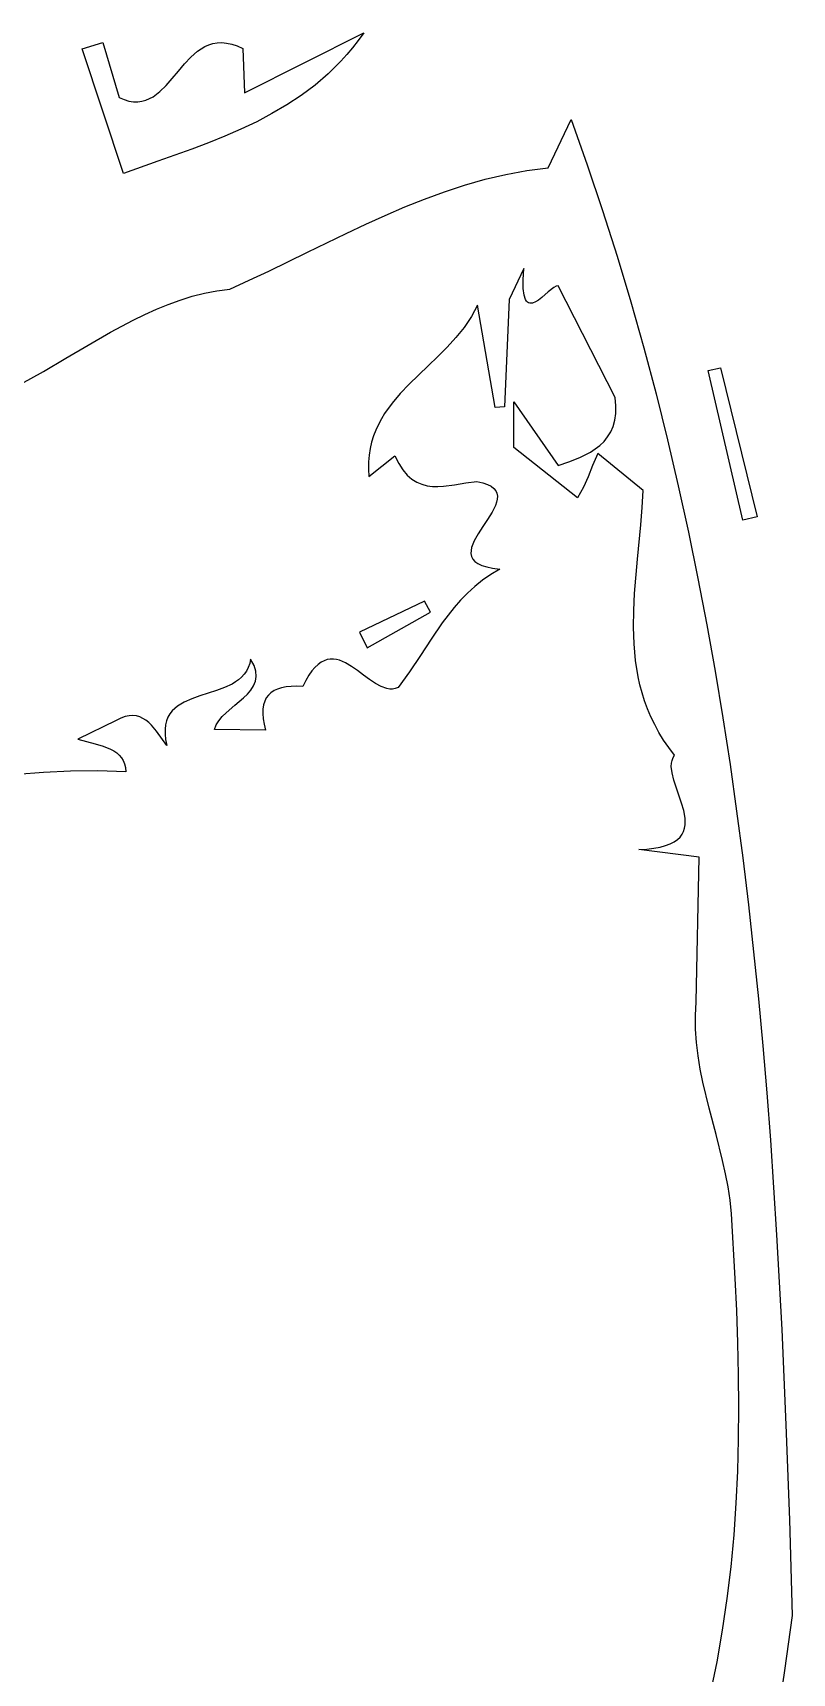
# Model space of a CAD drawing. Header units: metres. Extents: x 0 to 50, y 0 to 50.
# Drawn here: x 32.02 to 35.43, y 26.41 to 33.79 of the extents above; entities that cross this region are included whole.
import ezdxf

# ---------------------------------------------------------------- set-up
doc = ezdxf.new("R2010")
doc.units = ezdxf.units.M

msp = doc.modelspace()

# ---------------------------------------------------------------- linework, layer by layer
for points in [[(33.504167, 33.790155), (33.504167, 33.790155), (33.479588, 33.755984), (33.454149, 33.723295), (33.427876, 33.69203), (33.400796, 33.662136), (33.344322, 33.606239), (33.284944, 33.555159), (33.222876, 33.508456), (33.158334, 33.465687), (33.091533, 33.42641), (33.022689, 33.390183), (32.952018, 33.356564), (32.879734, 33.325111), (32.806053, 33.295381), (32.731191, 33.266933), (32.578785, 33.212112), (32.424238, 33.157113), (32.238417, 33.717456), (32.330747, 33.746858), (32.403911, 33.498888), (32.403911, 33.498888), (32.426806, 33.489399), (32.448457, 33.483208), (32.468953, 33.48009), (32.488381, 33.479822), (32.506831, 33.482181), (32.524393, 33.486941), (32.541155, 33.493879), (32.557206, 33.502771), (32.572635, 33.513394), (32.587531, 33.525522), (32.61608, 33.553402), (32.643565, 33.584619), (32.670698, 33.617383), (32.69819, 33.6499), (32.726754, 33.68038), (32.757101, 33.707032), (32.773166, 33.718362), (32.789943, 33.728063), (32.807522, 33.735911), (32.825992, 33.741683), (32.845442, 33.745153), (32.86596, 33.746099), (32.887636, 33.744296), (32.910559, 33.73952), (32.934817, 33.731548), (32.960499, 33.720155), (32.968125, 33.519578), (33.504167, 33.790155)], [(31.963369, 32.211369), (32.064689, 32.266977), (32.165122, 32.325593), (32.265363, 32.385043), (32.366101, 32.443152), (32.46803, 32.497745), (32.519656, 32.523044), (32.57184, 32.546649), (32.624667, 32.568287), (32.678223, 32.587688), (32.732596, 32.604579), (32.787871, 32.618688), (32.844136, 32.629744), (32.901476, 32.637475), (32.901476, 32.637475), (32.98962, 32.677104), (33.07724, 32.718172), (33.251502, 32.802756), (33.425455, 32.887481), (33.512688, 32.928727), (33.600291, 32.968603), (33.688413, 33.006642), (33.777203, 33.042376), (33.86681, 33.075336), (33.957382, 33.105055), (34.04907, 33.131064), (34.142022, 33.152895), (34.236387, 33.17008), (34.332313, 33.182152), (34.436224, 33.400559)], [(34.436224, 33.400559), (34.436224, 33.400559), (34.508835, 33.195968), (34.577694, 32.990933), (34.64291, 32.785459), (34.704588, 32.579556), (34.762836, 32.373229), (34.817761, 32.166487), (34.869469, 31.959337), (34.918068, 31.751785), (34.963665, 31.54384), (35.006366, 31.335509), (35.046279, 31.126799), (35.083511, 30.917718), (35.118168, 30.708272), (35.150357, 30.498469), (35.180186, 30.288318), (35.207762, 30.077824), (35.23319, 29.866995), (35.25658, 29.655839), (35.278036, 29.444363), (35.297667, 29.232574), (35.315579, 29.02048), (35.33188, 28.808089), (35.360074, 28.382441), (35.383104, 27.955689), (35.401828, 27.527893), (35.417099, 27.099112), (35.429775, 26.669403), (35.429775, 26.669403), (35.395436, 26.422505), (35.359031, 26.176408)], [(35.06282, 26.318382), (35.092232, 26.460503), (35.117241, 26.602919), (35.138098, 26.745622), (35.155058, 26.888601), (35.168372, 27.031846), (35.178295, 27.175348), (35.185077, 27.319096), (35.188973, 27.46308), (35.190235, 27.607291), (35.189116, 27.751718), (35.185868, 27.896352), (35.180746, 28.041182), (35.174, 28.1862), (35.156654, 28.476755), (35.156654, 28.476755), (35.150405, 28.537381), (35.141424, 28.597461), (35.13019, 28.657081), (35.117185, 28.716328), (35.087786, 28.834046), (35.057076, 28.951308), (35.028904, 29.068806), (35.016971, 29.12786), (35.007116, 29.187232), (34.99982, 29.24701), (34.995563, 29.307279), (34.994827, 29.368125), (34.998093, 29.429637), (35.011965, 30.081556), (34.739967, 30.115539), (34.739967, 30.115539), (34.776268, 30.117638), (34.808419, 30.121315), (34.836635, 30.126484), (34.861128, 30.133059), (34.882111, 30.140955), (34.899799, 30.150085), (34.914403, 30.160365), (34.926137, 30.171708), (34.935215, 30.184029), (34.941849, 30.197241), (34.946254, 30.21126), (34.948641, 30.225999), (34.949225, 30.241373), (34.948219, 30.257296), (34.942287, 30.290446), (34.932552, 30.324763), (34.92072, 30.359562), (34.897588, 30.427859), (34.8897, 30.459987), (34.886537, 30.489853), (34.887262, 30.503723), (34.889807, 30.516771), (34.894387, 30.52891), (34.901214, 30.540055), (34.901214, 30.540055), (34.875414, 30.573976), (34.851973, 30.608225), (34.830791, 30.642791), (34.811772, 30.677661), (34.794818, 30.712824), (34.77983, 30.74827), (34.766711, 30.783986), (34.755364, 30.819961), (34.745689, 30.856184), (34.73759, 30.892644), (34.725728, 30.966226), (34.718993, 31.040617), (34.716603, 31.115725), (34.717776, 31.191458), (34.721728, 31.267727), (34.734844, 31.421502), (34.749688, 31.57632), (34.755801, 31.653892), (34.759999, 31.731451), (34.556289, 31.897833), (34.556289, 31.897833), (34.532667, 31.84271), (34.512559, 31.792704), (34.491327, 31.745169), (34.478839, 31.721502), (34.464329, 31.69746), (34.178432, 31.923796), (34.178432, 32.12957), (34.377414, 31.843415), (34.377414, 31.843415), (34.426294, 31.86009), (34.47571, 31.879618), (34.499782, 31.89097), (34.522984, 31.903657), (34.544982, 31.917886), (34.56544, 31.933863), (34.584024, 31.951797), (34.6004, 31.971894), (34.614232, 31.994361), (34.625186, 32.019406), (34.632927, 32.047235), (34.637121, 32.078055), (34.637432, 32.112075), (34.633527, 32.149501), (34.378472, 32.652281), (34.378472, 32.652281), (34.36964, 32.650732), (34.358892, 32.644748), (34.333193, 32.624007), (34.304464, 32.599119), (34.289929, 32.587952), (34.275795, 32.579147), (34.262449, 32.573835), (34.250276, 32.573151), (34.24475, 32.574899), (34.239662, 32.578227), (34.235061, 32.583279), (34.230995, 32.590195), (34.224659, 32.610189), (34.221042, 32.639341), (34.220529, 32.678783), (34.223507, 32.729649), (34.157495, 32.590887), (34.136157, 32.106919), (34.094927, 32.104702), (34.015208, 32.564752), (34.015208, 32.564752), (34.002228, 32.538571), (33.987829, 32.513273), (33.955286, 32.465023), (33.918595, 32.419405), (33.878776, 32.375818), (33.836846, 32.333664), (33.793824, 32.292344), (33.708572, 32.20981), (33.668379, 32.167399), (33.631165, 32.123425), (33.597948, 32.077291), (33.583157, 32.053227), (33.569747, 32.028398), (33.557845, 32.002729), (33.547578, 31.976146), (33.539074, 31.948573), (33.53246, 31.919936), (33.527864, 31.890161), (33.525412, 31.859171), (33.525231, 31.826892), (33.52745, 31.79325), (33.643674, 31.887348), (33.643674, 31.887348), (33.661082, 31.852521), (33.679789, 31.82372), (33.69968, 31.800441), (33.720637, 31.782182), (33.742544, 31.768438), (33.765284, 31.758706), (33.788741, 31.752483), (33.812797, 31.749266), (33.837336, 31.74855), (33.862242, 31.749833), (33.912687, 31.756381), (33.963196, 31.764881), (34.012838, 31.771308), (34.012838, 31.771308), (34.038669, 31.765596), (34.059727, 31.758512), (34.076344, 31.750152), (34.088851, 31.740609), (34.09758, 31.729977), (34.102862, 31.718352), (34.105027, 31.705828), (34.104408, 31.6925), (34.101334, 31.678461), (34.096139, 31.663806), (34.080706, 31.633026), (34.060759, 31.600917), (34.038947, 31.568233), (34.017921, 31.53573), (34.00033, 31.504163), (33.993651, 31.488968), (33.988825, 31.474289), (33.986182, 31.460223), (33.986055, 31.446863), (33.988774, 31.434304), (33.99467, 31.422641), (34.004076, 31.411967), (34.017321, 31.402377), (34.034738, 31.393966), (34.056657, 31.386828), (34.08341, 31.381057), (34.115328, 31.376749), (34.115328, 31.376749), (34.075034, 31.353427), (34.037548, 31.327654), (34.002603, 31.29967), (33.969934, 31.269716), (33.939272, 31.238033), (33.910352, 31.204859), (33.882907, 31.170435), (33.856671, 31.135002), (33.806756, 31.062068), (33.758476, 30.987979), (33.709698, 30.914656), (33.658288, 30.844021), (33.658288, 30.844021), (33.645827, 30.839648), (33.633271, 30.837604), (33.620624, 30.837685), (33.607889, 30.839687), (33.582169, 30.848643), (33.55614, 30.862843), (33.529827, 30.880659), (33.503259, 30.900463), (33.476463, 30.920626), (33.449467, 30.939522), (33.422298, 30.955521), (33.394983, 30.966995), (33.38128, 30.970527), (33.367551, 30.972317), (33.353799, 30.972162), (33.340027, 30.969858), (33.326241, 30.965202), (33.312441, 30.95799), (33.298633, 30.948019), (33.28482, 30.935086), (33.271004, 30.918986), (33.25719, 30.899516), (33.243381, 30.876473), (33.229579, 30.849653), (33.229579, 30.849653), (33.202589, 30.85046), (33.177798, 30.849717), (33.155208, 30.847382), (33.134819, 30.843412), (33.11663, 30.837763), (33.100642, 30.830391), (33.086854, 30.821254), (33.075266, 30.810308), (33.065879, 30.797509), (33.058692, 30.782815), (33.053706, 30.766182), (33.050921, 30.747567), (33.050335, 30.726926), (33.051951, 30.704217), (33.055766, 30.679396), (33.061782, 30.652419), (32.832672, 30.655541), (32.832672, 30.655541), (32.840915, 30.676082), (32.853058, 30.695321), (32.86832, 30.713512), (32.885922, 30.730914), (32.925022, 30.764371), (32.964117, 30.797741), (32.981711, 30.815034), (32.996963, 30.833074), (33.009092, 30.852117), (33.017318, 30.872419), (33.020861, 30.894237), (33.01894, 30.917827), (33.010775, 30.943444), (32.995587, 30.971346), (32.995587, 30.971346), (32.991223, 30.951838), (32.9848, 30.934219), (32.976477, 30.918348), (32.96641, 30.904085), (32.954758, 30.891287), (32.94168, 30.879814), (32.927333, 30.869524), (32.911875, 30.860277), (32.878259, 30.844346), (32.842098, 30.830892), (32.767195, 30.806897), (32.730984, 30.794098), (32.697284, 30.779259), (32.667362, 30.761252), (32.654213, 30.750708), (32.642481, 30.738948), (32.632327, 30.725831), (32.623907, 30.711217), (32.617379, 30.694964), (32.612903, 30.676931), (32.610635, 30.656976), (32.610734, 30.63496), (32.613358, 30.61074), (32.618665, 30.584176), (32.618665, 30.584176), (32.572733, 30.647432), (32.549489, 30.674952), (32.537362, 30.686857), (32.524733, 30.697209), (32.511476, 30.705774), (32.497468, 30.712313), (32.482583, 30.716591), (32.466699, 30.71837), (32.449689, 30.717415), (32.431429, 30.713489), (32.411796, 30.706356), (32.390664, 30.695778), (32.218577, 30.611549), (32.218577, 30.611549), (32.296821, 30.590871), (32.333154, 30.58001), (32.365869, 30.566961), (32.380457, 30.559185), (32.393646, 30.550345), (32.405271, 30.540267), (32.415166, 30.528781), (32.423167, 30.515712), (32.429108, 30.500889), (32.432826, 30.484139), (32.434154, 30.46529), (32.434154, 30.46529), (32.309076, 30.469214), (32.186007, 30.468363), (32.064875, 30.462901), (31.94561, 30.452988)], [(35.107323, 32.283554), (35.272897, 31.612342), (35.207553, 31.596796), (35.052386, 32.270364), (35.107323, 32.283554)], [(33.777221, 31.233463), (33.484462, 31.093065), (33.519573, 31.023756), (33.803648, 31.183592), (33.777221, 31.233463)]]:
    msp.add_lwpolyline(points)

doc.saveas('drawing.dxf')
